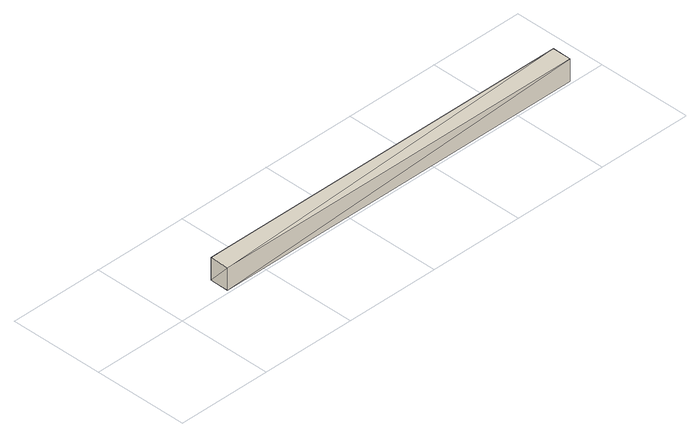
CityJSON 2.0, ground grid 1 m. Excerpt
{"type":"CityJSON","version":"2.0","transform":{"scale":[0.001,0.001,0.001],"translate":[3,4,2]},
"CityObjects":{
"building1":{"type":"Building","attributes":{"info":{"id":20374,"type":"IfcBeam","GlobalId":"3tCgZT92j6fw8fXgwCL3Jm","OwnerHistory":"#12","Name":"Unterzug-1","ObjectType":"Radial Gradient Fill 1515460218 200 x 240","ObjectPlacement":"#20340","Representation":"#20370","Tag":"EAFC436F-7CDC-482B-8B-93-5FDB86D941A9"},"psets":{"Pset_BeamCommon":{"Slope":{"id":20403,"class":"IfcPropertySingleValue","value":0,"value_type":"IfcPlaneAngleMeasure"},"Reference":{"id":20404,"class":"IfcPropertySingleValue","value":"Radial Gradient Fill 1515460218 200 x 240","value_type":"IfcIdentifier"},"id":20405},"AC_Pset_Name":{"Name":{"id":20413,"class":"IfcPropertySingleValue","value":"Unterzug-1","value_type":"IfcLabel"},"id":20414},"ArchiCADProperties":{"Komplette Element-ID":{"id":20420,"class":"IfcPropertySingleValue","value":"Unterzug-1","value_type":"IfcLabel"},"Kompakte Element-ID":{"id":20421,"class":"IfcPropertySingleValue","value":"Unterzug-1","value_type":"IfcLabel"},"Name des Sachmerkmal-Objekts":{"id":20422,"class":"IfcPropertySingleValue","value_type":"IfcLabel"},"Ursprungsgeschoss":{"id":20423,"class":"IfcPropertySingleValue","value":"Erdgeschoss","value_type":"IfcLabel"},"Raumname":{"id":20424,"class":"IfcPropertySingleValue","value":"Flur","value_type":"IfcLabel"},"Raumnummer":{"id":20425,"class":"IfcPropertySingleValue","value":"1","value_type":"IfcLabel"},"Ebene":{"id":20426,"class":"IfcPropertySingleValue","value":"Unterzuege","value_type":"IfcLabel"},"Typ":{"id":20427,"class":"IfcPropertySingleValue","value":"Unterzug","value_type":"IfcLabel"},"Geschützt":{"id":20428,"class":"IfcPropertySingleValue","value":false,"value_type":"IfcBoolean"},"Baustoff / Mehrschichtiger Aufbau / Profil / Schraffur":{"id":20429,"class":"IfcPropertySingleValue","value":"Radial Gradient Fill 1515460218","value_type":"IfcLabel"},"Etikettentext":{"id":20430,"class":"IfcPropertySingleValue","value_type":"IfcLabel"},"Eindeutige ID":{"id":20431,"class":"IfcPropertySingleValue","value_type":"IfcLabel"},"Verknüpfte Änderungen":{"id":20432,"class":"IfcPropertySingleValue","value_type":"IfcLabel"},"Tragende Funktion":{"id":20433,"class":"IfcPropertySingleValue","value":"Nicht definiert","value_type":"IfcLabel"},"Lage":{"id":20434,"class":"IfcPropertySingleValue","value":"Nicht definiert","value_type":"IfcLabel"},"Element-Klassifizierung":{"id":20435,"class":"IfcPropertySingleValue","value":"Balken / Unterzug","value_type":"IfcLabel"},"Umbau-Status":{"id":20436,"class":"IfcPropertySingleValue","value":"Bestand","value_type":"IfcLabel"},"Anzeigen auf Umbau-Filter":{"id":20437,"class":"IfcPropertySingleValue","value":"Alle relevanten Filter","value_type":"IfcLabel"},"Struktur - Typ":{"id":20438,"class":"IfcPropertySingleValue","value":"Einfach","value_type":"IfcLabel"},"ARCHICAD IFC ID":{"id":20439,"class":"IfcPropertySingleValue","value":"3tCgZT92j6fw8fXgwCL3Jm","value_type":"IfcLabel"},"Externe IFC ID":{"id":20440,"class":"IfcPropertySingleValue","value_type":"IfcLabel"},"Oberfläche oben":{"id":20441,"class":"IfcPropertySingleValue","value":"Kiefer, glänzend","value_type":"IfcLabel"},"Oberfläche unten":{"id":20442,"class":"IfcPropertySingleValue","value":"Kiefer, glänzend","value_type":"IfcLabel"},"Linke Seite Oberfläche":{"id":20443,"class":"IfcPropertySingleValue","value":"Kiefer, glänzend","value_type":"IfcLabel"},"Rechte Seite Oberfläche":{"id":20444,"class":"IfcPropertySingleValue","value":"Kiefer, glänzend","value_type":"IfcLabel"},"Oberfläche links":{"id":20445,"class":"IfcPropertySingleValue","value":"Kiefer, glänzend","value_type":"IfcLabel"},"Baustoff/Profil":{"id":20446,"class":"IfcPropertySingleValue","value":"Radial Gradient Fill 1515460218","value_type":"IfcLabel"},"Unterzug Neigungswinkel":{"id":20447,"class":"IfcPropertySingleValue","value":0,"value_type":"IfcPlaneAngleMeasure"},"Unterzug Querschnitt":{"id":20448,"class":"IfcPropertySingleValue","value":"Rechteckig","value_type":"IfcLabel"},"id":20449},"BaseQuantities":{"NetSurfaceAreaExtrudedSides":{"id":20483,"class":"IfcQuantityArea","value":3.59},"Length":{"id":20484,"class":"IfcQuantityLength","value":4.08},"Width":{"id":20485,"class":"IfcQuantityLength","value":0.2},"Depth":{"id":20486,"class":"IfcQuantityLength","value":0.24},"CrossSectionArea":{"id":20487,"class":"IfcQuantityArea","value":0.048},"OuterSurfaceArea":{"id":20488,"class":"IfcQuantityArea","value":3.59},"TotalSurfaceArea":{"id":20489,"class":"IfcQuantityArea","value":3.69},"GrossSurfaceArea":{"id":20490,"class":"IfcQuantityArea","value":3.69},"GrossVolume":{"id":20491,"class":"IfcQuantityVolume","value":0.196},"NetVolume":{"id":20492,"class":"IfcQuantityVolume","value":0.196},"id":20493},"ArchiCADQuantities":{"Höhenangabe zum Projekt-Nullpunkt":{"id":20498,"class":"IfcQuantityLength","value":2.5},"Höhe zu Geschoss":{"id":20499,"class":"IfcQuantityLength","value":2.5},"Höhe":{"id":20500,"class":"IfcQuantityLength","value":0.24},"Oberflächenbereich":{"id":20501,"class":"IfcQuantityArea","value":3.69},"Netto-Volumen":{"id":20502,"class":"IfcQuantityVolume","value":0.196},"Fläche":{"id":20503,"class":"IfcQuantityArea","value":0.816},"Länge Rechts":{"id":20504,"class":"IfcQuantityLength","value":4.08},"Länge Links":{"id":20505,"class":"IfcQuantityLength","value":4.08},"Oberflächenbereich Unterseite":{"id":20506,"class":"IfcQuantityArea","value":0.816},"Oberflächenbereich Oberseite":{"id":20507,"class":"IfcQuantityArea","value":0.816},"Linke Seite Oberflächenbereich":{"id":20508,"class":"IfcQuantityArea","value":0.979},"Rechet Seite Oberflächenbereich":{"id":20509,"class":"IfcQuantityArea","value":0.979},"Volumen":{"id":20510,"class":"IfcQuantityVolume","value":0.196},"Ende Oberflächenbereich":{"id":20511,"class":"IfcQuantityArea","value":0.096},"Löcher Oberflächenbereich":{"id":20512,"class":"IfcQuantityArea","value":0},"Oberflächenbereich der Lochkanten":{"id":20513,"class":"IfcQuantityArea","value":0},"Anzahl Durchbruch":{"id":20514,"class":"IfcQuantityCount","value":0},"Durchbruch Volumen":{"id":20515,"class":"IfcQuantityVolume","value":0},"Durchbruch Breite":{"id":20516,"class":"IfcQuantityLength","value":0},"Durchbruch Höhe":{"id":20517,"class":"IfcQuantityLength","value":0},"Durchbruch Level":{"id":20518,"class":"IfcQuantityLength","value":0},"Breite":{"id":20519,"class":"IfcQuantityLength","value":0.2},"Versatz":{"id":20520,"class":"IfcQuantityLength","value":0},"Konditionales Volumen":{"id":20521,"class":"IfcQuantityVolume","value":0.196},"id":20522}}},"geometry":[{"type":"MultiSurface","lod":"2","boundaries":[[[0,1,2]],[[3,0,2]],[[3,2,4]],[[5,3,4]],[[5,4,6]],[[7,5,6]],[[7,6,1]],[[0,7,1]],[[2,1,4]],[[1,6,4]],[[5,0,3]],[[5,7,0]]]}]}
},
"vertices":[
[4650,230,260],[570,230,260],[570,230,500],[4650,230,500],[570,30,500],[4650,30,500],[570,30,260],[4650,30,260]
]}
